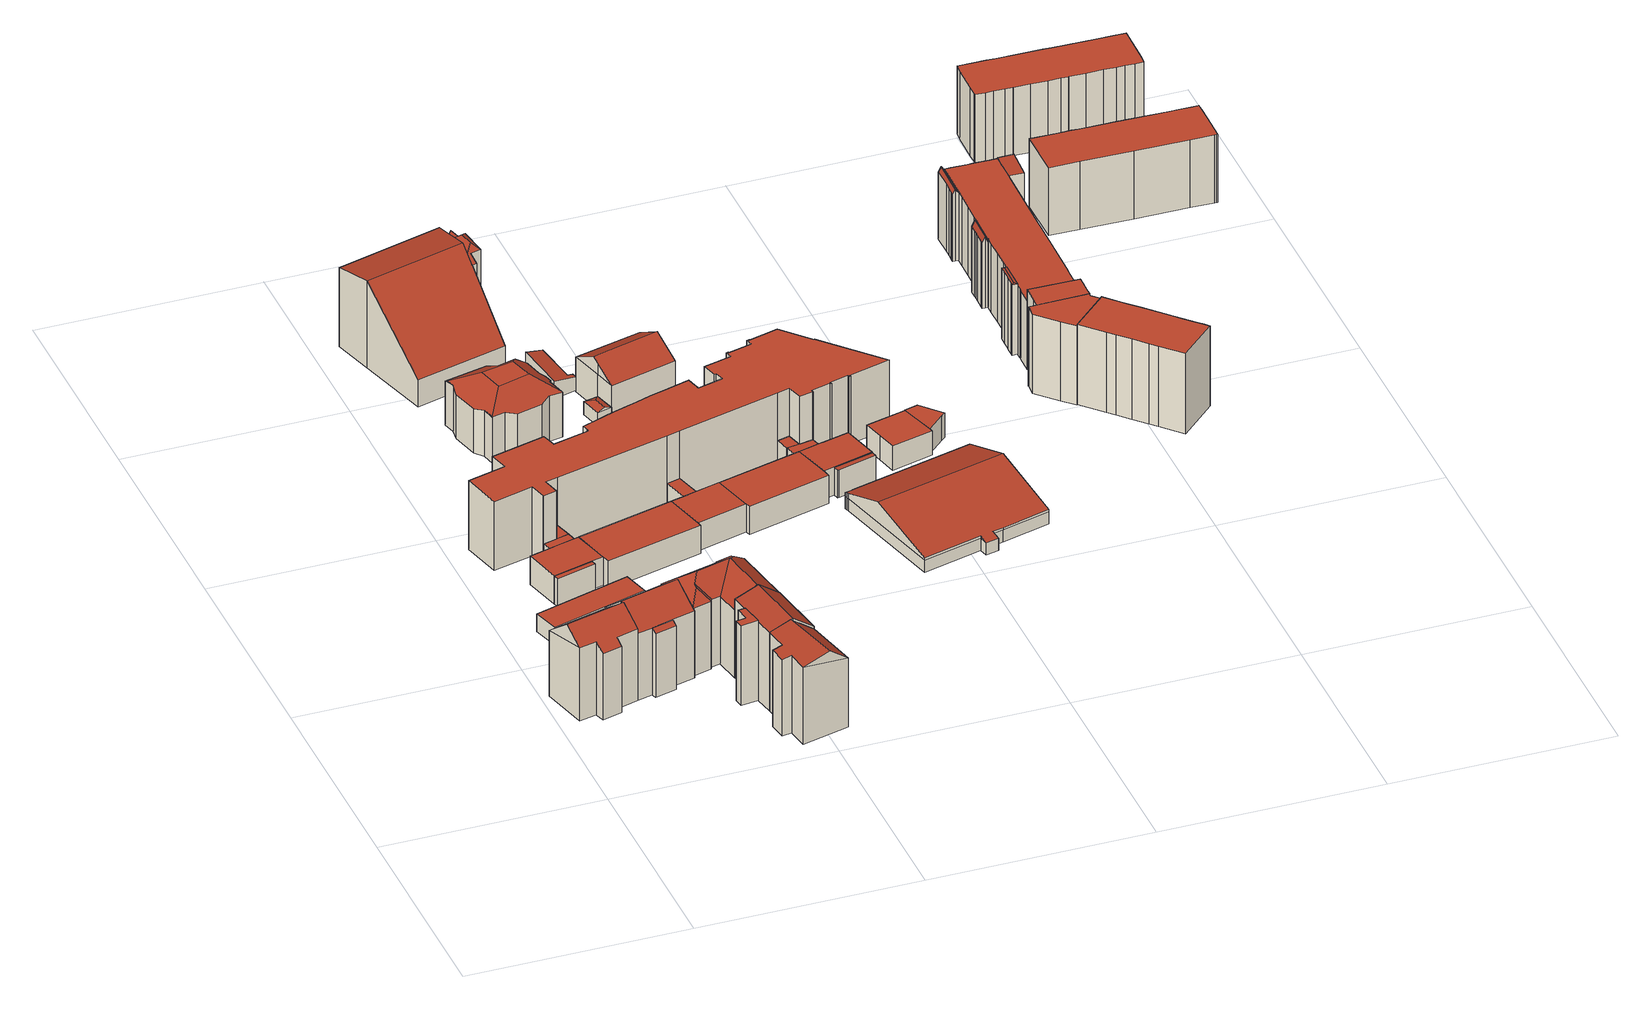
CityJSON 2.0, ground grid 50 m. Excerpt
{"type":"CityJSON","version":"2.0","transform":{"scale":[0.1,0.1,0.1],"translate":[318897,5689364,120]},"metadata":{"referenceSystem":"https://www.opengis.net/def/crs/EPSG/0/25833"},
"CityObjects":{
"building1":{"type":"Building","attributes":{"Dachtyp_tdc":"tdcFreeFormRoof","Gemeindeschluessel":14713000,"Dachneigung":37.8,"QualitaetDacherkennung":61,"Geometrietyp2DReferenz":"3000","function":"31001_9998","roofType":"5000","measuredHeight":21.15},"geometry":[{"type":"MultiSurface","lod":"2","boundaries":[[[0,1,2,3]],[[1,4,5,2]],[[4,6,7,5]],[[6,8,9,7]],[[8,10,11,9]],[[10,12,13,11]],[[12,14,15,13]],[[14,0,3,15]],[[0,14,16,17,8,6,4,1]],[[17,16,12,10]],[[14,12,16]],[[10,8,17]],[[3,2,5,7,9,11,13,15]]],"semantics":{"surfaces":[{"type":"WallSurface"},{"type":"RoofSurface"},{"type":"GroundSurface"}],"values":[0,0,0,0,0,0,0,0,1,1,0,0,2]}}]},
"building2":{"type":"Building","attributes":{"Gemeindeschluessel":14713000,"Geometrietyp2DReferenz":"3000","function":"31001_9998","roofType":"9999"},"children":["building2-1","building2-2"]},
"building2-1":{"type":"BuildingPart","attributes":{"Dachtyp_tdc":"tdcGableRoof","Dachneigung":38.53,"QualitaetDacherkennung":76,"Geometrietyp2DReferenz":"3000","roofType":"3100","measuredHeight":20.88},"parents":["building2"],"geometry":[{"type":"MultiSurface","lod":"2","boundaries":[[[18,19,15,20]],[[19,21,22,15]],[[21,23,13,22]],[[23,24,25,13]],[[24,26,27,25]],[[26,28,29,27]],[[28,30,31,29]],[[30,32,33,31]],[[26,24,23,21]],[[21,19,18,34,32,30,28,26]],[[33,35,20,15,22,13,25,27,29,31]],[[34,35,33,32]],[[34,18,20,35]]],"semantics":{"surfaces":[{"type":"WallSurface"},{"type":"RoofSurface"},{"type":"GroundSurface"},{"type":"ClosureSurface"}],"values":[0,0,0,0,0,0,0,0,1,1,2,3,3]}}]},
"building2-2":{"type":"BuildingPart","attributes":{"Dachtyp_tdc":"tdcPolyFlatRoof","Dachneigung":36.39,"QualitaetDacherkennung":27,"Geometrietyp2DReferenz":"3000","roofType":"2100","measuredHeight":16.31},"parents":["building2"],"geometry":[{"type":"MultiSurface","lod":"2","boundaries":[[[36,18,20,37]],[[38,39,33,32]],[[38,36,37,39]],[[38,32,34,18,36]],[[37,20,35,33,39]],[[18,34,35,20]],[[34,32,33,35]]],"semantics":{"surfaces":[{"type":"WallSurface"},{"type":"RoofSurface"},{"type":"GroundSurface"},{"type":"ClosureSurface"}],"values":[0,0,0,1,2,3,3]}}]},
"building3":{"type":"Building","attributes":{"Dachtyp_tdc":"tdcPolyFlatRoof","Gemeindeschluessel":14713000,"Dachneigung":0,"QualitaetDacherkennung":66,"Geometrietyp2DReferenz":"3000","function":"31001_9998","roofType":"1000","measuredHeight":4.31},"geometry":[{"type":"MultiSurface","lod":"2","boundaries":[[[40,41,42,43]],[[41,44,45,42]],[[44,46,47,45]],[[46,40,43,47]],[[46,44,41,40]],[[43,42,45,47]]],"semantics":{"surfaces":[{"type":"WallSurface"},{"type":"RoofSurface"},{"type":"GroundSurface"}],"values":[0,0,0,0,1,2]}}]},
"building4":{"type":"Building","attributes":{"Dachtyp_tdc":"tdcFreeFormRoof","Gemeindeschluessel":14713000,"Dachneigung":11.76,"QualitaetDacherkennung":45,"Geometrietyp2DReferenz":"3000","function":"31001_9998","roofType":"5000","measuredHeight":20.27},"geometry":[{"type":"MultiSurface","lod":"2","boundaries":[[[48,49,50,51]],[[49,52,53,50]],[[52,54,55,53]],[[54,56,57,55]],[[56,58,59,57]],[[58,60,61,59]],[[60,62,63,61]],[[62,48,51,63]],[[64,62,60,65]],[[49,48,64,65,58,56,54,52]],[[60,58,65]],[[48,62,64]],[[51,50,53,55,57,59,61,63]]],"semantics":{"surfaces":[{"type":"WallSurface"},{"type":"RoofSurface"},{"type":"GroundSurface"}],"values":[0,0,0,0,0,0,0,0,1,1,0,0,2]}}]},
"building5":{"type":"Building","attributes":{"Dachtyp_tdc":"tdcFreeFormRoof","Gemeindeschluessel":14713000,"Dachneigung":37.72,"QualitaetDacherkennung":51,"Geometrietyp2DReferenz":"3000","function":"31001_9998","roofType":"5000","measuredHeight":20.7},"geometry":[{"type":"MultiSurface","lod":"2","boundaries":[[[66,67,68,69]],[[67,70,71,68]],[[70,72,73,71]],[[72,74,75,73]],[[74,76,77,75]],[[76,78,79,77]],[[78,80,81,79]],[[80,82,29,81]],[[82,83,25,29]],[[83,84,85,25]],[[84,66,69,85]],[[86,87,88,89,90,84,83]],[[91,92,86,83,82]],[[91,82,80]],[[92,91,80,78]],[[87,86,92,78,76]],[[93,88,87,76,74]],[[93,74,72]],[[89,88,93,72,70]],[[94,90,89,70,67]],[[94,67,66]],[[90,94,66,84]],[[69,68,71,73,75,77,79,81,29,25,85]]],"semantics":{"surfaces":[{"type":"WallSurface"},{"type":"RoofSurface"},{"type":"GroundSurface"}],"values":[0,0,0,0,0,0,0,0,0,0,0,1,1,1,1,1,1,0,1,1,1,1,2]}}]},
"building6":{"type":"Building","attributes":{"Gemeindeschluessel":14713000,"Geometrietyp2DReferenz":"3000","function":"31001_9998","roofType":"9999"},"children":["building6-1","building6-2"]},
"building6-1":{"type":"BuildingPart","attributes":{"Dachtyp_tdc":"tdcPolyFlatRoof","Dachneigung":0,"QualitaetDacherkennung":66,"Geometrietyp2DReferenz":"3000","roofType":"1000","measuredHeight":19.53},"parents":["building6"],"geometry":[{"type":"MultiSurface","lod":"2","boundaries":[[[95,96,97]],[[95,98,99,96]],[[98,100,101,99]],[[100,102,103,101]],[[102,104,105,103]],[[104,106,107,108,105]],[[104,102,100,98,95,106]],[[108,96,99,101,103,105]],[[97,107,106,95]],[[97,96,108,107]]],"semantics":{"surfaces":[{"type":"WallSurface"},{"type":"RoofSurface"},{"type":"GroundSurface"},{"type":"ClosureSurface"}],"values":[0,0,0,0,0,0,1,2,0,3]}}]},
"building6-2":{"type":"BuildingPart","attributes":{"Dachtyp_tdc":"tdcGableRoof","Dachneigung":38.26,"QualitaetDacherkennung":71,"Geometrietyp2DReferenz":"3000","roofType":"3100","measuredHeight":20.53},"parents":["building6"],"geometry":[{"type":"MultiSurface","lod":"2","boundaries":[[[107,109,110,108]],[[109,111,112,110]],[[111,113,114,112]],[[113,115,116,114]],[[115,117,118,116]],[[117,119,120,118]],[[119,97,96,120]],[[117,115,113,111]],[[111,109,107,97,119,117]],[[108,110,112,114,116,118,120,96]],[[107,108,96,97]]],"semantics":{"surfaces":[{"type":"WallSurface"},{"type":"RoofSurface"},{"type":"GroundSurface"},{"type":"ClosureSurface"}],"values":[0,0,0,0,0,0,0,1,1,2,3]}}]},
"building7":{"type":"Building","attributes":{"Dachtyp_tdc":"tdcFreeFormRoof","Gemeindeschluessel":14713000,"Dachneigung":32.42,"QualitaetDacherkennung":43,"Geometrietyp2DReferenz":"3000","function":"31001_9998","roofType":"5000","measuredHeight":14.32},"geometry":[{"type":"MultiSurface","lod":"2","boundaries":[[[121,122,123,124]],[[122,125,126,123]],[[125,127,128,126]],[[127,129,130,128]],[[129,131,132,130]],[[131,133,134,132]],[[133,135,136,134]],[[135,137,138,136]],[[137,139,140,138]],[[139,141,142,140]],[[141,143,144,142]],[[143,145,146,144]],[[145,147,148,146]],[[147,149,150,148]],[[149,151,152,150]],[[151,153,154,152]],[[153,155,156,154]],[[155,157,158,156]],[[157,121,124,158]],[[159,160,139,137,135,133,131,129,161,162]],[[143,141,160,159,163,164,151,149,147,145]],[[155,153,164,163,165,166,121,157]],[[162,161,127,125,122,166,165]],[[163,159,162,165]],[[122,121,166]],[[129,127,161]],[[141,139,160]],[[153,151,164]],[[124,123,126,128,130,132,134,136,138,140,142,144,146,148,150,152,154,156,158]]],"semantics":{"surfaces":[{"type":"WallSurface"},{"type":"RoofSurface"},{"type":"GroundSurface"}],"values":[0,0,0,0,0,0,0,0,0,0,0,0,0,0,0,0,0,0,0,1,1,1,1,1,0,0,0,0,2]}}]},
"building8":{"type":"Building","attributes":{"Gemeindeschluessel":14713000,"Geometrietyp2DReferenz":"3000","function":"31001_9998","roofType":"9999"},"children":["building8-1","building8-2","building8-3"]},
"building8-1":{"type":"BuildingPart","attributes":{"Dachtyp_tdc":"tdcGableRoof","Dachneigung":39.97,"QualitaetDacherkennung":26,"Geometrietyp2DReferenz":"3000","roofType":"3100","measuredHeight":21.23},"parents":["building8"],"geometry":[{"type":"MultiSurface","lod":"2","boundaries":[[[167,168,169,170,171]],[[168,172,173,169]],[[172,174,175,173]],[[174,176,177,175]],[[176,178,179,177]],[[178,180,181,182,183,179]],[[176,174,172,168,167,184]],[[184,185,180,178,176]],[[186,187,188,170,169,173,175,177,179,183]],[[189,190,185,184]],[[187,186,191,190,189]],[[167,171,192,189,184]],[[171,170,188,192]],[[187,189,192,188]],[[191,181,180,185,190]],[[191,186,183,182]],[[191,182,181]]],"semantics":{"surfaces":[{"type":"WallSurface"},{"type":"RoofSurface"},{"type":"GroundSurface"},{"type":"ClosureSurface"}],"values":[0,0,0,0,0,0,1,1,2,0,3,0,3,3,0,3,3]}}]},
"building8-2":{"type":"BuildingPart","attributes":{"Dachtyp_tdc":"tdcFreeFormRoof","Dachneigung":66.78,"QualitaetDacherkennung":9,"Geometrietyp2DReferenz":"3000","roofType":"5000","measuredHeight":17.44},"parents":["building8"],"geometry":[{"type":"MultiSurface","lod":"2","boundaries":[[[182,193,194,183]],[[193,195,196,194]],[[195,197,198,196]],[[197,199,200,198]],[[199,201,202,200]],[[201,203,204,202]],[[203,205,206,204]],[[205,207,208,206]],[[209,210,211,212,181,191]],[[213,214,215,216,217,210,209,218]],[[205,213,218,207]],[[195,211,210,217,197]],[[197,217,216,199]],[[199,216,215,201]],[[201,215,214,203]],[[203,214,213,205]],[[182,181,212,193]],[[193,212,211,195]],[[183,194,196,198,200,202,204,206,208,186]],[[186,208,207,191]],[[183,186,191,182]],[[207,218,209,191]],[[181,182,191]]],"semantics":{"surfaces":[{"type":"WallSurface"},{"type":"RoofSurface"},{"type":"GroundSurface"},{"type":"ClosureSurface"}],"values":[0,0,0,0,0,0,0,0,1,1,0,0,0,0,0,0,0,0,2,3,3,3,3]}}]},
"building8-3":{"type":"BuildingPart","attributes":{"Dachtyp_tdc":"tdcFreeFormRoof","Dachneigung":36.23,"QualitaetDacherkennung":10,"Geometrietyp2DReferenz":"3000","roofType":"5000","measuredHeight":20.68},"parents":["building8"],"geometry":[{"type":"MultiSurface","lod":"2","boundaries":[[[219,171,170,169]],[[220,221,222,208,207,218]],[[221,223,224,222]],[[223,225,226,224]],[[225,219,169,226]],[[221,220,227,228]],[[220,190,227]],[[190,189,192,228,227]],[[192,171,219,225,223,221,228]],[[169,170,188,187,186,208,222,224,226]],[[188,170,171,192]],[[186,187,189,190,191]],[[187,188,192,189]],[[218,209,191,190,220]],[[207,208,186,191]],[[207,191,209,218]]],"semantics":{"surfaces":[{"type":"WallSurface"},{"type":"RoofSurface"},{"type":"GroundSurface"},{"type":"ClosureSurface"}],"values":[0,0,0,0,0,1,1,1,1,2,3,3,3,0,3,3]}}]},
"building9":{"type":"Building","attributes":{"Gemeindeschluessel":14713000,"Geometrietyp2DReferenz":"3000","function":"31001_9998","roofType":"9999"},"children":["building9-1","building9-2","building9-3","building9-4","building9-5","building9-6","building9-7","building9-8","building9-9","building9-10","building9-11","building9-12"]},
"building9-1":{"type":"BuildingPart","attributes":{"Dachtyp_tdc":"tdcPolyFlatRoof","Dachneigung":0,"QualitaetDacherkennung":88,"Geometrietyp2DReferenz":"3000","roofType":"1000","measuredHeight":6.9},"parents":["building9"],"geometry":[{"type":"MultiSurface","lod":"2","boundaries":[[[229,230,231,232,233]],[[234,235,236,237,238]],[[239,229,233,240,241]],[[239,242,235,234,230,229]],[[233,232,237,236,243,240]],[[238,231,230,234]],[[238,237,232,231]],[[242,244,243,236,235]],[[241,244,242,239]],[[240,243,244,241]]],"semantics":{"surfaces":[{"type":"WallSurface"},{"type":"RoofSurface"},{"type":"GroundSurface"},{"type":"ClosureSurface"}],"values":[0,0,0,1,2,0,3,3,0,3]}}]},
"building9-2":{"type":"BuildingPart","attributes":{"Dachtyp_tdc":"tdcPolyFlatRoof","Dachneigung":0,"QualitaetDacherkennung":90,"Geometrietyp2DReferenz":"3000","roofType":"1000","measuredHeight":6.86},"parents":["building9"],"geometry":[{"type":"MultiSurface","lod":"2","boundaries":[[[245,246,247,248]],[[246,249,247]],[[235,250,251,236]],[[250,252,253,251]],[[252,254,255,253]],[[252,250,235,242,246,245,254]],[[255,248,247,243,236,251,253]],[[248,255,254,245]],[[244,249,246,242]],[[247,249,244,243]],[[236,243,244,242,235]]],"semantics":{"surfaces":[{"type":"WallSurface"},{"type":"RoofSurface"},{"type":"GroundSurface"},{"type":"ClosureSurface"}],"values":[0,0,0,0,0,1,2,3,0,3,3]}}]},
"building9-3":{"type":"BuildingPart","attributes":{"Dachtyp_tdc":"tdcPolyFlatRoof","Dachneigung":0,"QualitaetDacherkennung":66,"Geometrietyp2DReferenz":"3000","roofType":"1000","measuredHeight":5.43},"parents":["building9"],"geometry":[{"type":"MultiSurface","lod":"2","boundaries":[[[256,257,258,259]],[[257,260,261,258]],[[262,256,259,263]],[[262,260,264,260,257,256]],[[259,258,261,248,261,263]],[[260,264,248,261]],[[263,261,260,262]]],"semantics":{"surfaces":[{"type":"WallSurface"},{"type":"RoofSurface"},{"type":"GroundSurface"},{"type":"ClosureSurface"}],"values":[0,0,0,1,2,3,3]}}]},
"building9-4":{"type":"BuildingPart","attributes":{"Dachtyp_tdc":"tdcPolyFlatRoof","Dachneigung":0,"QualitaetDacherkennung":89,"Geometrietyp2DReferenz":"3000","roofType":"1000","measuredHeight":6.9},"parents":["building9"],"geometry":[{"type":"MultiSurface","lod":"2","boundaries":[[[265,263,266,267]],[[265,262,263]],[[268,269,255,254]],[[254,245,265,267,268]],[[269,266,263,261,248,255]],[[267,266,269,268]],[[264,260,262,265,245]],[[264,248,261,260]],[[261,263,262,260]],[[255,248,264,245,254]]],"semantics":{"surfaces":[{"type":"WallSurface"},{"type":"RoofSurface"},{"type":"GroundSurface"},{"type":"ClosureSurface"}],"values":[0,0,0,1,2,3,0,3,3,3]}}]},
"building9-5":{"type":"BuildingPart","attributes":{"Dachtyp_tdc":"tdcPolyFlatRoof","Dachneigung":2.8,"QualitaetDacherkennung":55,"Geometrietyp2DReferenz":"3000","roofType":"2100","measuredHeight":6.79},"parents":["building9"],"geometry":[{"type":"MultiSurface","lod":"2","boundaries":[[[270,238,237,271]],[[231,272,273,232]],[[272,274,275,273]],[[274,270,271,275]],[[274,272,231,238,270]],[[271,237,232,273,275]],[[232,237,238,231]]],"semantics":{"surfaces":[{"type":"WallSurface"},{"type":"RoofSurface"},{"type":"GroundSurface"},{"type":"ClosureSurface"}],"values":[0,0,0,0,1,2,3]}}]},
"building9-6":{"type":"BuildingPart","attributes":{"Dachtyp_tdc":"tdcPolyFlatRoof","Dachneigung":0,"QualitaetDacherkennung":56,"Geometrietyp2DReferenz":"3000","roofType":"1000","measuredHeight":5.43},"parents":["building9"],"geometry":[{"type":"MultiSurface","lod":"2","boundaries":[[[276,277,278,279]],[[277,280,281,278]],[[280,282,283,281]],[[282,280,277,276]],[[279,278,281,283]],[[279,283,282,276]]],"semantics":{"surfaces":[{"type":"WallSurface"},{"type":"RoofSurface"},{"type":"GroundSurface"},{"type":"ClosureSurface"}],"values":[0,0,0,1,2,3]}}]},
"building9-7":{"type":"BuildingPart","attributes":{"Dachtyp_tdc":"tdcPolyFlatRoof","Dachneigung":0,"QualitaetDacherkennung":91,"Geometrietyp2DReferenz":"3000","roofType":"1000","measuredHeight":6.88},"parents":["building9"],"geometry":[{"type":"MultiSurface","lod":"2","boundaries":[[[284,285,286,287]],[[288,267,266,289,290]],[[268,291,292,269]],[[291,284,287,292]],[[291,268,267,288,293,285,284]],[[287,286,294,289,266,269,292]],[[294,286,285,293,295]],[[290,295,293,288]],[[289,294,295,290]],[[269,266,267,268]]],"semantics":{"surfaces":[{"type":"WallSurface"},{"type":"RoofSurface"},{"type":"GroundSurface"},{"type":"ClosureSurface"}],"values":[0,0,0,0,1,2,3,0,3,3]}}]},
"building9-8":{"type":"BuildingPart","attributes":{"Dachtyp_tdc":"tdcPolyFlatRoof","Dachneigung":0,"QualitaetDacherkennung":61,"Geometrietyp2DReferenz":"3000","roofType":"1000","measuredHeight":5.42},"parents":["building9"],"geometry":[{"type":"MultiSurface","lod":"2","boundaries":[[[296,297,298,299]],[[297,300,301,298]],[[290,289,302,303]],[[290,303,300,297,296,295]],[[299,298,301,302,289,294]],[[303,302,301,300]],[[294,289,290,295]],[[299,294,295,296]]],"semantics":{"surfaces":[{"type":"WallSurface"},{"type":"RoofSurface"},{"type":"GroundSurface"},{"type":"ClosureSurface"}],"values":[0,0,0,1,2,3,3,3]}}]},
"building9-9":{"type":"BuildingPart","attributes":{"Dachtyp_tdc":"tdcPolyFlatRoof","Dachneigung":0,"QualitaetDacherkennung":48,"Geometrietyp2DReferenz":"3000","roofType":"1000","measuredHeight":6.77},"parents":["building9"],"geometry":[{"type":"MultiSurface","lod":"2","boundaries":[[[304,305,306,307]],[[305,308,309,306]],[[308,310,311,309]],[[310,308,305,304]],[[307,306,309,311]],[[307,311,310,304]]],"semantics":{"surfaces":[{"type":"WallSurface"},{"type":"RoofSurface"},{"type":"GroundSurface"},{"type":"ClosureSurface"}],"values":[0,0,0,1,2,3]}}]},
"building9-10":{"type":"BuildingPart","attributes":{"Dachtyp_tdc":"tdcPolyFlatRoof","Dachneigung":0,"QualitaetDacherkennung":87,"Geometrietyp2DReferenz":"3000","roofType":"1000","measuredHeight":6.91},"parents":["building9"],"geometry":[{"type":"MultiSurface","lod":"2","boundaries":[[[312,313,299,314]],[[313,296,299]],[[315,304,307,286,285]],[[316,312,314,311,310]],[[316,315,285,293,313,312]],[[314,299,294,286,307,311]],[[295,296,313,293]],[[299,296,295,294]],[[285,286,294,295,293]],[[310,304,315,316]],[[310,311,307,304]]],"semantics":{"surfaces":[{"type":"WallSurface"},{"type":"RoofSurface"},{"type":"GroundSurface"},{"type":"ClosureSurface"}],"values":[0,0,0,0,1,2,0,3,3,0,3]}}]},
"building9-11":{"type":"BuildingPart","attributes":{"Dachtyp_tdc":"tdcPolyFlatRoof","Dachneigung":0,"QualitaetDacherkennung":53,"Geometrietyp2DReferenz":"3000","roofType":"1000","measuredHeight":5.44},"parents":["building9"],"geometry":[{"type":"MultiSurface","lod":"2","boundaries":[[[317,241,240,318]],[[249,319,276,279,247]],[[320,317,318,283,282]],[[320,319,249,244,241,317]],[[318,240,243,247,279,283]],[[243,240,241,244]],[[247,243,244,249]],[[282,276,319,320]],[[282,283,279,276]]],"semantics":{"surfaces":[{"type":"WallSurface"},{"type":"RoofSurface"},{"type":"GroundSurface"},{"type":"ClosureSurface"}],"values":[0,0,0,1,2,3,3,0,3]}}]},
"building9-12":{"type":"BuildingPart","attributes":{"Dachtyp_tdc":"tdcPolyFlatRoof","Dachneigung":0,"QualitaetDacherkennung":66,"Geometrietyp2DReferenz":"3000","roofType":"1000","measuredHeight":5.41},"parents":["building9"],"geometry":[{"type":"MultiSurface","lod":"2","boundaries":[[[300,321,322,301]],[[321,323,324,322]],[[323,303,302,324]],[[303,323,321,300]],[[301,322,324,302]],[[301,302,303,300]]],"semantics":{"surfaces":[{"type":"WallSurface"},{"type":"RoofSurface"},{"type":"GroundSurface"},{"type":"ClosureSurface"}],"values":[0,0,0,1,2,3]}}]},
"building10":{"type":"Building","attributes":{"Dachtyp_tdc":"tdcFreeFormRoof","Gemeindeschluessel":14713000,"Dachneigung":20.83,"QualitaetDacherkennung":30,"Geometrietyp2DReferenz":"3000","function":"31001_9998","roofType":"5000","measuredHeight":3.77},"geometry":[{"type":"MultiSurface","lod":"2","boundaries":[[[325,326,327,328]],[[326,329,330,327]],[[329,331,332,330]],[[331,325,328,332]],[[333,334,331,329]],[[333,329,326]],[[334,333,326,325]],[[334,325,331]],[[328,327,330,332]]],"semantics":{"surfaces":[{"type":"WallSurface"},{"type":"RoofSurface"},{"type":"GroundSurface"}],"values":[0,0,0,0,1,1,1,0,2]}}]},
"building11":{"type":"Building","attributes":{"Dachtyp_tdc":"tdcPolyFlatRoof","Gemeindeschluessel":14713000,"Dachneigung":0,"QualitaetDacherkennung":50,"Geometrietyp2DReferenz":"3000","function":"31001_9998","roofType":"1000","measuredHeight":16.84},"geometry":[{"type":"MultiSurface","lod":"2","boundaries":[[[335,336,337,338]],[[336,339,340,337]],[[339,341,342,340]],[[341,343,344,342]],[[343,345,346,344]],[[345,347,348,346]],[[347,349,350,348]],[[349,351,352,350]],[[351,353,354,352]],[[353,355,356,354]],[[355,357,358,356]],[[357,359,360,358]],[[359,361,362,360]],[[361,363,364,362]],[[363,365,366,364]],[[365,367,368,366]],[[367,369,370,368]],[[369,371,372,370]],[[371,373,374,372]],[[373,375,376,374]],[[375,377,378,376]],[[377,379,380,378]],[[379,381,382,380]],[[381,383,384,382]],[[383,385,386,384]],[[385,387,388,386]],[[387,389,390,388]],[[389,391,392,390]],[[391,393,394,392]],[[393,395,396,394]],[[395,397,398,396]],[[397,399,400,398]],[[399,401,402,400]],[[401,403,404,402]],[[403,405,406,404]],[[405,407,408,406]],[[407,409,410,408]],[[409,411,412,410]],[[411,413,414,412]],[[413,415,416,414]],[[415,417,418,416]],[[417,419,420,418]],[[419,421,422,420]],[[421,423,424,422]],[[423,425,426,424]],[[425,427,428,426]],[[427,429,430,428]],[[429,431,432,430]],[[431,433,434,432]],[[433,435,436,434]],[[435,437,438,436]],[[437,439,440,438]],[[439,441,442,440]],[[441,443,444,442]],[[443,445,446,444]],[[445,447,448,446]],[[447,449,450,448]],[[449,451,452,450]],[[451,453,454,452]],[[453,335,338,454]],[[453,451,449,447,445,443,441,439,437,435,433,431,429,427,425,423,421,419,417,415,413,411,409,407,405,403,401,399,397,395,393,391,389,387,385,383,381,379,377,375,373,371,369,367,365,363,361,359,357,355,353,351,349,347,345,343,341,339,336,335]],[[338,337,340,342,344,346,348,350,352,354,356,358,360,362,364,366,368,370,372,374,376,378,380,382,384,386,388,390,392,394,396,398,400,402,404,406,408,410,412,414,416,418,420,422,424,426,428,430,432,434,436,438,440,442,444,446,448,450,452,454]]],"semantics":{"surfaces":[{"type":"WallSurface"},{"type":"RoofSurface"},{"type":"GroundSurface"}],"values":[0,0,0,0,0,0,0,0,0,0,0,0,0,0,0,0,0,0,0,0,0,0,0,0,0,0,0,0,0,0,0,0,0,0,0,0,0,0,0,0,0,0,0,0,0,0,0,0,0,0,0,0,0,0,0,0,0,0,0,0,1,2]}}]},
"building12":{"type":"Building","attributes":{"Dachtyp_tdc":"tdcPolyFlatRoof","Gemeindeschluessel":14713000,"Dachneigung":10.35,"QualitaetDacherkennung":64,"Geometrietyp2DReferenz":"3000","function":"31001_9998","roofType":"2100","measuredHeight":4.27},"geometry":[{"type":"MultiSurface","lod":"2","boundaries":[[[455,456,457,458]],[[456,459,460,457]],[[459,461,462,460]],[[461,463,464,462]],[[463,465,466,464]],[[465,455,458,466]],[[465,463,461,459,456,455]],[[458,457,460,462,464,466]]],"semantics":{"surfaces":[{"type":"WallSurface"},{"type":"RoofSurface"},{"type":"GroundSurface"}],"values":[0,0,0,0,0,0,1,2]}}]},
"building13":{"type":"Building","attributes":{"Dachtyp_tdc":"tdcGableRoof","Gemeindeschluessel":14713000,"Dachneigung":30.1,"QualitaetDacherkennung":92,"Geometrietyp2DReferenz":"3000","function":"31001_9998","roofType":"3100","measuredHeight":12.13},"geometry":[{"type":"MultiSurface","lod":"2","boundaries":[[[467,468,469,470]],[[468,471,332,469]],[[471,472,330,332]],[[472,473,474,330]],[[473,467,470,474]],[[467,473,475,476]],[[471,468,476,475,477]],[[472,477,475,473]],[[471,477,472]],[[467,476,468]],[[470,469,332,330,474]]],"semantics":{"surfaces":[{"type":"WallSurface"},{"type":"RoofSurface"},{"type":"GroundSurface"}],"values":[0,0,0,0,0,1,1,0,0,0,2]}}]},
"building14":{"type":"Building","attributes":{"Dachtyp_tdc":"tdcFreeFormRoof","Gemeindeschluessel":14713000,"Dachneigung":15.54,"QualitaetDacherkennung":39,"Geometrietyp2DReferenz":"3000","function":"31001_3211","roofType":"5000","measuredHeight":8.07},"geometry":[{"type":"MultiSurface","lod":"2","boundaries":[[[478,479,480,481]],[[479,482,483,480]],[[482,484,485,483]],[[484,486,487,485]],[[486,488,489,487]],[[488,490,491,489]],[[490,492,493,491]],[[492,494,495,493]],[[494,496,497,495]],[[496,498,499,497]],[[498,500,501,499]],[[500,502,503,501]],[[502,478,481,503]],[[504,505,506,507,508,509,492,490,510]],[[506,511,512,513,514,515,516,507]],[[496,508,507,516,498]],[[498,516,515,500]],[[500,515,514,502]],[[502,514,513,478]],[[478,513,512,479]],[[479,512,511,482]],[[482,511,506,505,484]],[[486,504,510,488]],[[488,510,490]],[[494,509,508,496]],[[492,509,494]],[[484,505,504,486]],[[481,480,483,485,487,489,491,493,495,497,499,501,503]]],"semantics":{"surfaces":[{"type":"WallSurface"},{"type":"RoofSurface"},{"type":"GroundSurface"}],"values":[0,0,0,0,0,0,0,0,0,0,0,0,0,1,1,0,0,0,0,0,0,0,0,0,0,0,0,2]}}]},
"building15":{"type":"Building","attributes":{"Gemeindeschluessel":14713000,"Geometrietyp2DReferenz":"3000","function":"31001_9998","roofType":"9999"},"children":["building15-1","building15-2"]},
"building15-1":{"type":"BuildingPart","attributes":{"Dachtyp_tdc":"tdcPolyFlatRoof","Dachneigung":0,"QualitaetDacherkennung":86,"Geometrietyp2DReferenz":"3000","roofType":"1000","measuredHeight":5.92},"parents":["building15"],"geometry":[{"type":"MultiSurface","lod":"2","boundaries":[[[517,518,519,520]],[[518,521,522,519]],[[521,523,524,522]],[[523,525,526,524]],[[525,527,528,526]],[[525,523,521,518,517,527]],[[528,520,519,522,524,526]],[[520,528,527,517]]],"semantics":{"surfaces":[{"type":"WallSurface"},{"type":"RoofSurface"},{"type":"GroundSurface"},{"type":"ClosureSurface"}],"values":[0,0,0,0,0,1,2,3]}}]},
"building15-2":{"type":"BuildingPart","attributes":{"Dachtyp_tdc":"tdcPolyFlatRoof","Dachneigung":0,"QualitaetDacherkennung":48,"Geometrietyp2DReferenz":"3000","roofType":"1000","measuredHeight":5.99},"parents":["building15"],"geometry":[{"type":"MultiSurface","lod":"2","boundaries":[[[529,530,531,528,527]],[[530,532,533,531]],[[532,534,535,533]],[[534,536,517,520,535]],[[536,534,532,530,529]],[[528,531,533,535,520]],[[527,517,536,529]],[[527,528,520,517]]],"semantics":{"surfaces":[{"type":"WallSurface"},{"type":"RoofSurface"},{"type":"GroundSurface"},{"type":"ClosureSurface"}],"values":[0,0,0,0,1,2,0,3]}}]},
"building16":{"type":"Building","attributes":{"Gemeindeschluessel":14713000,"Geometrietyp2DReferenz":"3000","function":"31001_9998","roofType":"9999"},"children":["building16-1","building16-2"]},
"building16-1":{"type":"BuildingPart","attributes":{"Dachtyp_tdc":"tdcPolyFlatRoof","Dachneigung":0,"QualitaetDacherkennung":75,"Geometrietyp2DReferenz":"3000","roofType":"1000","measuredHeight":19.22},"parents":["building16"],"geometry":[{"type":"MultiSurface","lod":"2","boundaries":[[[537,538,539,540]],[[538,541,542,539]],[[541,543,544,542]],[[543,545,546,544]],[[547,548,549,550]],[[548,551,552,549]],[[551,553,554,552]],[[553,537,540,554]],[[553,551,548,547,545,543,541,538,537]],[[540,539,542,544,546,550,549,552,554]],[[550,546,545,547]]],"semantics":{"surfaces":[{"type":"WallSurface"},{"type":"RoofSurface"},{"type":"GroundSurface"},{"type":"ClosureSurface"}],"values":[0,0,0,0,0,0,0,0,1,2,3]}}]},
"building16-2":{"type":"BuildingPart","attributes":{"Dachtyp_tdc":"tdcPolyFlatRoof","Dachneigung":0,"QualitaetDacherkennung":66,"Geometrietyp2DReferenz":"3000","roofType":"1000","measuredHeight":19.27},"parents":["building16"],"geometry":[{"type":"MultiSurface","lod":"2","boundaries":[[[555,556,546,545]],[[555,557,558,556]],[[557,559,560,558]],[[559,561,562,560]],[[561,563,564,562]],[[563,565,566,564]],[[565,567,568,566]],[[567,569,570,568]],[[569,571,572,570]],[[571,547,550,572]],[[571,569,567,565,563,561,559,557,555,545,547]],[[550,546,556,558,560,562,564,566,568,570,572]],[[545,546,550,547]]],"semantics":{"surfaces":[{"type":"WallSurface"},{"type":"RoofSurface"},{"type":"GroundSurface"},{"type":"ClosureSurface"}],"values":[0,0,0,0,0,0,0,0,0,0,1,2,3]}}]},
"building17":{"type":"Building","attributes":{"Dachtyp_tdc":"tdcPolyFlatRoof","Gemeindeschluessel":14713000,"Dachneigung":0,"QualitaetDacherkennung":79,"Geometrietyp2DReferenz":"3000","function":"31001_9998","roofType":"1000","measuredHeight":19.57},"geometry":[{"type":"MultiSurface","lod":"2","boundaries":[[[573,574,575,576]],[[574,577,578,575]],[[577,579,580,578]],[[579,581,582,580]],[[581,583,584,582]],[[583,585,586,584]],[[585,587,588,586]],[[587,589,590,588]],[[589,591,592,590]],[[591,593,594,592]],[[593,595,596,594]],[[595,597,598,596]],[[597,599,600,598]],[[599,601,602,600]],[[601,603,604,602]],[[603,605,606,604]],[[605,573,576,606]],[[605,603,601,599,597,595,593,591,589,587,585,583,581,579,577,574,573]],[[576,575,578,580,582,584,586,588,590,592,594,596,598,600,602,604,606]]],"semantics":{"surfaces":[{"type":"WallSurface"},{"type":"RoofSurface"},{"type":"GroundSurface"}],"values":[0,0,0,0,0,0,0,0,0,0,0,0,0,0,0,0,0,1,2]}}]},
"building18":{"type":"Building","attributes":{"Gemeindeschluessel":14713000,"Geometrietyp2DReferenz":"3000","function":"31001_9998","roofType":"9999"},"children":["building18-1","building18-2","building18-3","building18-4","building18-5"]},
"building18-1":{"type":"BuildingPart","attributes":{"Dachtyp_tdc":"tdcFreeFormRoof","Dachneigung":64.63,"QualitaetDacherkennung":27,"Geometrietyp2DReferenz":"3000","roofType":"5000","measuredHeight":17.36},"parents":["building18"],"geometry":[{"type":"MultiSurface","lod":"2","boundaries":[[[607,608,609,610]],[[608,611,612,609]],[[611,613,614,612]],[[613,615,616,614]],[[615,617,618,616]],[[617,619,620,618]],[[619,621,622,620]],[[621,623,624,622]],[[625,607,610,626]],[[621,619,617,615,613,611,608,607]],[[607,625,623,621]],[[610,609,612,614,616,618,620,622,624,626]],[[626,624,623,625]]],"semantics":{"surfaces":[{"type":"WallSurface"},{"type":"RoofSurface"},{"type":"GroundSurface"},{"type":"ClosureSurface"}],"values":[0,0,0,0,0,0,0,0,0,1,1,2,3]}}]},
"building18-2":{"type":"BuildingPart","attributes":{"Dachtyp_tdc":"tdcPolyFlatRoof","Dachneigung":5.75,"QualitaetDacherkennung":59,"Geometrietyp2DReferenz":"3000","roofType":"2100","measuredHeight":16.99},"parents":["building18"],"geometry":[{"type":"MultiSurface","lod":"2","boundaries":[[[627,628,629,630]],[[631,632,633,634,635]],[[632,627,630,633]],[[632,631,636,628,627]],[[630,629,634,633]],[[635,636,631]],[[634,629,628,636,635]]],"semantics":{"surfaces":[{"type":"WallSurface"},{"type":"RoofSurface"},{"type":"GroundSurface"},{"type":"ClosureSurface"}],"values":[0,0,0,1,2,0,3]}}]},
"building18-3":{"type":"BuildingPart","attributes":{"Dachtyp_tdc":"tdcPolyFlatRoof","Dachneigung":0,"QualitaetDacherkennung":80,"Geometrietyp2DReferenz":"3000","roofType":"1000","measuredHeight":16.75},"parents":["building18"],"geometry":[{"type":"MultiSurface","lod":"2","boundaries":[[[637,638,639,640]],[[638,641,642,639]],[[641,643,644,642]],[[645,646,647,648]],[[646,649,650,647]],[[649,651,652,650]],[[651,653,654,652]],[[653,655,656,654]],[[655,657,625,626,656]],[[658,624,623]],[[658,659,660,624]],[[659,661,662,660]],[[661,663,664,662]],[[663,665,666,667,664]],[[668,669,670,671,672]],[[669,673,674,670]],[[673,675,676,674]],[[675,677,678,676]],[[677,679,680,678]],[[679,681,682,680]],[[681,635,634,682]],[[683,684,685,629,628]],[[684,686,687,685]],[[686,688,689,687]],[[688,690,691,689]],[[690,692,693,691]],[[692,694,695,693]],[[694,696,697,695]],[[696,698,699,697]],[[698,637,640,699]],[[698,696,694,692,690,688,686,684,683,636,635,681,679,677,675,673,669,668,665,663,661,659,658,657,655,653,651,649,646,645,643,641,638,637]],[[640,639,642,644,648,647,650,652,654,656,626,624,660,662,664,667,671,670,674,676,678,680,682,634,629,685,687,689,691,693,695,697,699]],[[648,644,643,645]],[[623,625,657,658]],[[623,624,626,625]],[[672,666,665,668]],[[672,671,667,666]],[[628,636,683]],[[629,634,635,636,628]]],"semantics":{"surfaces":[{"type":"WallSurface"},{"type":"RoofSurface"},{"type":"GroundSurface"},{"type":"ClosureSurface"}],"values":[0,0,0,0,0,0,0,0,0,0,0,0,0,0,0,0,0,0,0,0,0,0,0,0,0,0,0,0,0,0,1,2,3,0,3,0,3,0,3]}}]},
"building18-4":{"type":"BuildingPart","attributes":{"Dachtyp_tdc":"tdcFreeFormRoof","Dachneigung":11.41,"QualitaetDacherkennung":9,"Geometrietyp2DReferenz":"3000","roofType":"5000","measuredHeight":17.28},"parents":["building18"],"geometry":[{"type":"MultiSurface","lod":"2","boundaries":[[[700,701,702,703]],[[701,704,705,702]],[[704,706,707,705]],[[706,708,645,648,707]],[[709,710,711,644,643]],[[710,712,713,711]],[[712,700,703,713]],[[709,708,714,715]],[[708,706,714]],[[706,704,701,700,712,710,715,714]],[[710,709,715]],[[703,702,705,707,648,644,711,713]],[[643,645,708,709]],[[643,644,648,645]]],"semantics":{"surfaces":[{"type":"WallSurface"},{"type":"RoofSurface"},{"type":"GroundSurface"},{"type":"ClosureSurface"}],"values":[0,0,0,0,0,0,0,1,1,1,1,2,0,3]}}]},
"building18-5":{"type":"BuildingPart","attributes":{"Dachtyp_tdc":"tdcFreeFormRoof","Dachneigung":60.79,"QualitaetDacherkennung":31,"Geometrietyp2DReferenz":"3000","roofType":"5000","measuredHeight":17.51},"parents":["building18"],"geometry":[{"type":"MultiSurface","lod":"2","boundaries":[[[716,717,718,719]],[[717,720,721,718]],[[720,722,723,721]],[[722,724,725,723]],[[724,726,727,725]],[[726,728,729,727]],[[728,730,731,729]],[[730,672,671,731]],[[666,716,719,667]],[[730,728,726,724,722,720,717,716]],[[716,666,672,730]],[[719,718,721,723,725,727,729,731,671,667]],[[667,671,672,666]]],"semantics":{"surfaces":[{"type":"WallSurface"},{"type":"RoofSurface"},{"type":"GroundSurface"},{"type":"ClosureSurface"}],"values":[0,0,0,0,0,0,0,0,0,1,1,2,3]}}]},
"building19":{"type":"Building","attributes":{"Dachtyp_tdc":"tdcPolyFlatRoof","Gemeindeschluessel":14713000,"Dachneigung":0,"QualitaetDacherkennung":61,"Geometrietyp2DReferenz":"3000","function":"31001_9998","roofType":"1000","measuredHeight":16.58},"geometry":[{"type":"MultiSurface","lod":"2","boundaries":[[[732,733,734,735]],[[733,736,737,734]],[[736,738,739,737]],[[738,740,741,739]],[[740,742,743,741]],[[742,744,745,743]],[[744,746,747,745]],[[746,748,749,747]],[[748,750,751,749]],[[750,752,753,751]],[[752,754,755,753]],[[754,756,757,755]],[[756,758,759,757]],[[758,760,761,759]],[[760,762,763,761]],[[762,764,765,763]],[[764,766,767,765]],[[766,768,769,767]],[[768,770,771,769]],[[770,772,773,771]],[[772,732,735,773]],[[772,770,768,766,764,762,760,758,756,754,752,750,748,746,744,742,740,738,736,733,732]],[[735,734,737,739,741,743,745,747,749,751,753,755,757,759,761,763,765,767,769,771,773]]],"semantics":{"surfaces":[{"type":"WallSurface"},{"type":"RoofSurface"},{"type":"GroundSurface"}],"values":[0,0,0,0,0,0,0,0,0,0,0,0,0,0,0,0,0,0,0,0,0,1,2]}}]},
"building20":{"type":"Building","attributes":{"Dachtyp_tdc":"tdcPolyFlatRoof","Gemeindeschluessel":14713000,"Dachneigung":0,"QualitaetDacherkennung":61,"Geometrietyp2DReferenz":"3000","function":"31001_9998","roofType":"1000","measuredHeight":16.66},"geometry":[{"type":"MultiSurface","lod":"2","boundaries":[[[774,775,776,777]],[[775,778,779,776]],[[778,780,781,779]],[[780,782,783,781]],[[782,784,785,783]],[[784,786,787,785]],[[786,788,789,787]],[[788,790,791,789]],[[790,792,793,791]],[[792,794,795,793]],[[794,796,797,795]],[[796,798,799,797]],[[798,800,801,799]],[[800,802,803,801]],[[802,804,805,803]],[[804,806,807,805]],[[806,808,809,807]],[[808,810,811,809]],[[810,812,813,811]],[[812,814,815,813]],[[814,816,817,815]],[[816,818,819,817]],[[818,820,821,819]],[[820,822,823,821]],[[822,824,825,823]],[[824,826,827,825]],[[826,828,829,827]],[[828,830,831,829]],[[830,774,777,831]],[[830,828,826,824,822,820,818,816,814,812,810,808,806,804,802,800,798,796,794,792,790,788,786,784,782,780,778,775,774]],[[777,776,779,781,783,785,787,789,791,793,795,797,799,801,803,805,807,809,811,813,815,817,819,821,823,825,827,829,831]]],"semantics":{"surfaces":[{"type":"WallSurface"},{"type":"RoofSurface"},{"type":"GroundSurface"}],"values":[0,0,0,0,0,0,0,0,0,0,0,0,0,0,0,0,0,0,0,0,0,0,0,0,0,0,0,0,0,1,2]}}]}
},
"vertices":[
[118,263,206],[122,247,193],[122,247,32],[118,263,32],[77,235,193],[77,235,32],[71,257,210],[71,257,32],[31,248,211],[31,248,32],[5,354,193],[5,354,32],[139,390,192],[139,390,32],[168,277,206],[168,277,32],[155,325,244],[20,290,244],
[202,285,195],[168,277,195],[202,285,32],[153,334,241],[153,334,32],[139,390,195],[274,426,195],[274,426,32],[289,369,241],[289,369,32],[302,319,201],[302,319,32],[304,313,196],[304,313,32],[252,299,196],[252,299,32],[202,286,195],[202,286,32],
[205,274,187],[205,274,32],[255,287,187],[255,287,32],
[82,530,71],[65,588,71],[65,588,28],[82,530,28],[284,651,71],[284,651,28],[300,592,71],[300,592,28],
[425,5,224],[418,53,225],[418,53,35],[425,5,35],[396,50,221],[396,50,35],[390,89,222],[390,89,35],[412,93,226],[412,93,35],[404,144,227],[404,144,35],[510,172,192],[510,172,35],[533,34,203],[533,34,35],[489,22,238],[454,157,238],
[407,463,197],[439,471,197],[439,471,32],[407,463,32],[464,455,197],[464,455,32],[488,312,197],[488,312,32],[380,284,197],[380,284,32],[371,343,197],[371,343,32],[350,338,197],[350,338,32],[347,331,197],[347,331,32],[302,319,197],[274,426,197],[407,461,197],[407,461,32],[337,389,237],[414,408,238],[417,406,239],[436,437,220],[438,444,215],[324,357,221],[325,367,223],[434,298,240],[434,449,214],
[396,189,229],[396,189,34],[396,189,225],[357,183,229],[357,183,34],[354,204,229],[354,204,34],[375,207,229],[375,207,34],[371,239,229],[371,239,34],[387,241,229],[387,241,225],[387,241,34],
[380,284,225],[380,284,34],[437,298,239],[437,298,34],[488,312,198],[488,312,34],[510,172,198],[510,172,34],[460,158,239],[460,158,34],[404,144,225],[404,144,34],
[162,1333,136],[155,1362,130],[155,1362,23],[162,1333,23],[253,1387,128],[253,1387,23],[264,1343,155],[264,1343,23],[331,1361,134],[331,1361,23],[332,1357,134],[332,1357,23],[341,1318,134],[341,1318,23],[353,1310,127],[353,1310,23],[358,1293,127],[358,1293,23],[351,1281,134],[351,1281,23],[363,1238,132],[363,1238,23],[332,1232,134],[332,1232,23],[311,1216,128],[311,1216,23],[252,1201,129],[252,1201,23],[226,1204,136],[226,1204,23],[197,1197,136],[197,1197,23],[190,1226,136],[190,1226,23],[174,1247,130],[174,1247,23],[159,1307,130],[159,1307,23],[305,1277,166],[362,1239,133],[303,1353,155],[291,1331,166],[232,1256,166],[196,1197,136],[217,1315,166],[157,1352,136],
[317,1643,198],[318,1643,198],[318,1643,17],[317,1643,17],[317,1643,197],[338,1505,82],[338,1505,17],[130,1450,83],[130,1450,17],[82,1618,230],[82,1618,17],[56,1711,210],[56,1711,17],[297,1777,210],[297,1777,129],[297,1777,115],[297,1777,17],[312,1680,230],[305,1728,220],[305,1728,17],[312,1680,17],[315,1663,17],[312,1680,211],[305,1728,211],[305,1728,115],[315,1663,211],
[297,1782,115],[297,1782,17],[314,1784,115],[314,1784,17],[330,1782,115],[330,1782,17],[343,1777,115],[343,1777,17],[355,1769,115],[355,1769,17],[365,1759,115],[365,1759,17],[372,1746,115],[372,1746,17],[338,1737,115],[338,1737,17],[337,1737,192],[324,1783,192],[314,1784,169],[297,1782,132],[372,1746,143],[365,1759,148],[355,1769,157],[343,1777,169],[330,1782,184],[338,1737,189],
[318,1643,197],[338,1737,211],[348,1672,211],[348,1672,17],[323,1665,211],[323,1665,17],[329,1646,197],[329,1646,17],[324,1715,224],[329,1684,224],
[885,980,74],[906,896,74],[906,896,73],[906,896,5],[885,980,5],[815,873,74],[790,866,74],[790,866,5],[815,873,5],[815,873,73],[825,965,74],[825,965,5],[825,965,60],[768,950,74],[768,950,5],[768,950,60],
[577,902,74],[767,950,74],[767,950,5],[577,902,5],[767,950,60],[794,848,74],[794,848,5],[604,799,74],[604,799,5],[601,809,74],[601,809,5],
[484,955,60],[514,963,60],[514,963,5],[484,955,5],[533,890,60],[533,890,5],[502,882,60],[502,882,5],[577,902,60],
[502,882,74],[462,872,5],[462,872,74],[485,779,74],[485,779,5],
[818,861,72],[818,861,5],[909,885,72],[909,885,5],[821,862,72],[821,862,5],
[756,990,59],[748,1023,59],[748,1023,5],[756,990,5],[776,1030,59],[776,1030,5],[785,995,59],[785,995,5],
[266,713,74],[262,731,74],[262,731,5],[266,713,5],[242,816,74],[242,816,5],[242,816,59],[487,769,74],[487,769,5],[240,815,74],[240,815,5],[240,815,59],
[183,801,59],[173,838,59],[173,838,5],[183,801,5],[204,846,59],[204,846,5],[233,853,5],[233,853,59],
[236,724,73],[238,713,73],[238,713,5],[236,724,5],[148,690,73],[148,690,5],[145,701,73],[145,701,5],
[124,785,74],[183,801,74],[124,785,5],[236,724,74],[145,701,74],
[816,1000,60],[816,1000,5],[756,990,60],[785,995,60],
[195,884,59],[195,884,5],[223,891,59],[223,891,5],
[443,1249,56],[431,1297,56],[431,1297,24],[443,1249,24],[464,1305,56],[464,1305,24],[476,1257,56],[476,1257,24],[452,1285,62],[460,1253,62],
[817,1000,176],[816,1000,176],[816,1000,8],[817,1000,8],[785,995,176],[785,995,8],[776,1030,176],[776,1030,8],[748,1023,176],[748,1023,8],[514,963,176],[514,963,8],[484,955,176],[484,955,8],[223,891,176],[223,891,8],[195,884,176],[195,884,8],[204,846,176],[204,846,8],[173,838,176],[173,838,8],[172,838,176],[172,838,8],[162,876,176],[162,876,8],[72,853,176],[72,853,8],[50,943,176],[50,943,8],[136,966,176],[136,966,8],[125,1008,176],[125,1008,8],[249,1040,176],[249,1040,8],[258,1007,176],[258,1007,8],[340,1028,176],[340,1028,8],[339,1031,176],[339,1031,8],[340,1031,176],[340,1031,8],[336,1047,176],[336,1047,8],[370,1059,176],[370,1059,8],[398,1069,176],[398,1069,8],[418,1076,176],[418,1076,8],[446,1085,176],[446,1085,8],[469,1092,176],[469,1092,8],[504,1104,176],[504,1104,8],[531,1111,176],[531,1111,8],[560,1119,176],[560,1119,8],[595,1129,176],[595,1129,8],[603,1099,176],[603,1099,8],[604,1099,176],[604,1099,8],[604,1096,176],[604,1096,8],[661,1110,176],[661,1110,8],[655,1131,176],[655,1131,8],[651,1130,176],[651,1130,8],[642,1164,176],[642,1164,8],[705,1180,176],[705,1180,8],[701,1195,176],[701,1195,8],[706,1196,176],[706,1196,8],[706,1194,176],[706,1194,8],[760,1208,176],[760,1208,8],[756,1223,176],[756,1223,8],[761,1224,176],[761,1224,8],[761,1222,176],[761,1222,8],[828,1240,176],[828,1240,8],[885,1178,176],[885,1178,8],[886,1179,176],[886,1179,8],[1002,1055,176],[1002,1055,8],[907,1031,176],[907,1031,8],[908,1028,176],[908,1028,8],[904,1027,176],[904,1027,8],[903,1032,176],[903,1032,8],[861,1021,176],[861,1021,8],[863,1017,176],[863,1017,8],[859,1016,176],[859,1016,8],[859,1018,176],[859,1018,8],[816,1007,176],[816,1007,8],
[443,1393,60],[445,1381,60],[445,1381,27],[443,1393,27],[393,1368,69],[393,1368,27],[376,1488,69],[376,1488,27],[415,1494,62],[415,1494,27],[430,1391,62],[430,1391,27],
[597,1419,109],[628,1296,109],[628,1296,24],[597,1419,24],[476,1257,109],[464,1305,109],[445,1381,109],[445,1381,24],[460,1319,146],[612,1358,146],[464,1305,137],
[821,791,57],[825,792,57],[825,792,28],[821,791,28],[1105,864,57],[1105,864,28],[1174,591,57],[1174,591,28],[1064,562,57],[1064,562,28],[1040,556,57],[1040,556,28],[1045,537,57],[1045,537,28],[1016,530,57],[1016,530,28],[1011,549,57],[1011,549,28],[877,514,57],[877,514,28],[810,777,57],[810,777,28],[809,782,57],[809,782,28],[807,788,57],[807,788,28],[1064,562,63],[1174,591,63],[1134,750,109],[836,674,109],[877,514,63],[1011,549,63],[1040,556,63],[1105,864,67],[825,792,67],[821,791,67],[807,788,67],[809,782,69],[810,777,71],
[1039,918,85],[1041,911,85],[1041,911,26],[1039,918,26],[946,887,85],[946,887,26],[935,930,85],[935,930,26],[924,977,85],[924,977,26],[1015,1000,85],[1015,1000,26],
[1015,1000,86],[1045,1008,86],[1045,1008,26],[1087,962,86],[1087,962,26],[1077,953,86],[1077,953,26],[1039,918,86],
[1445,1136,219],[1445,1133,219],[1445,1133,26],[1445,1136,26],[1445,1119,219],[1445,1119,26],[1444,1095,219],[1444,1095,26],[1444,1080,219],[1444,1080,26],[1330,1079,219],[1330,1097,219],[1330,1097,26],[1330,1079,26],[1331,1136,219],[1331,1136,26],[1331,1138,219],[1331,1138,26],
[1443,1075,219],[1443,1075,26],[1443,1073,219],[1443,1073,26],[1461,1055,219],[1461,1055,26],[1379,978,219],[1379,978,26],[1353,1004,219],[1353,1004,26],[1310,1049,219],[1310,1049,26],[1311,1073,219],[1311,1073,26],[1311,1077,219],[1311,1077,26],[1311,1078,219],[1311,1078,26],
[1379,978,223],[1461,1055,223],[1461,1055,27],[1379,978,27],[1491,1024,223],[1491,1024,27],[1500,1014,223],[1500,1014,27],[1506,1008,223],[1506,1008,27],[1522,992,223],[1522,992,27],[1573,939,223],[1573,939,27],[1587,923,223],[1587,923,27],[1611,899,223],[1611,899,27],[1621,889,223],[1621,889,27],[1630,879,223],[1630,879,27],[1549,802,223],[1549,802,27],[1507,846,223],[1507,846,27],[1492,861,223],[1492,861,27],[1465,889,223],[1465,889,27],[1440,915,223],[1440,915,27],[1425,930,223],[1425,930,27],
[1329,1377,196],[1323,1377,183],[1323,1377,23],[1329,1377,23],[1323,1384,183],[1323,1384,23],[1324,1406,183],[1324,1406,23],[1324,1415,183],[1324,1415,23],[1324,1424,183],[1324,1424,23],[1324,1441,183],[1324,1441,23],[1330,1441,197],[1330,1441,23],[1337,1441,183],[1337,1441,23],[1335,1377,183],[1335,1377,23],
[1489,1580,187],[1454,1581,187],[1454,1581,23],[1489,1580,23],[1455,1643,193],[1490,1643,193],[1490,1643,23],[1455,1643,23],[1455,1643,191],[1454,1619,191],
[1332,1178,191],[1332,1183,191],[1332,1183,23],[1332,1178,23],[1332,1193,191],[1332,1193,23],[1332,1197,191],[1332,1197,23],[1333,1262,191],[1334,1262,191],[1334,1262,23],[1333,1262,23],[1334,1284,191],[1334,1284,23],[1335,1320,191],[1335,1320,23],[1335,1357,191],[1335,1357,23],[1336,1377,191],[1336,1377,23],[1335,1377,191],[1337,1441,191],[1337,1461,191],[1337,1461,23],[1338,1499,191],[1338,1499,23],[1339,1536,191],[1339,1536,23],[1339,1558,191],[1339,1558,187],[1339,1558,23],[1341,1645,191],[1354,1645,191],[1354,1645,23],[1341,1645,23],[1341,1645,187],[1391,1644,191],[1391,1644,23],[1403,1644,191],[1403,1644,23],[1414,1644,191],[1414,1644,23],[1438,1643,191],[1438,1643,23],[1452,1643,191],[1452,1643,23],[1454,1581,191],[1453,1560,191],[1453,1560,23],[1450,1402,191],[1450,1402,23],[1450,1393,191],[1450,1393,23],[1450,1381,191],[1450,1381,23],[1447,1221,191],[1447,1221,23],[1446,1200,191],[1446,1200,23],[1445,1136,191],[1445,1136,23],[1331,1138,191],[1331,1138,23],
[1320,1220,195],[1321,1225,195],[1321,1225,23],[1320,1220,23],[1321,1243,195],[1321,1243,23],[1322,1262,195],[1322,1262,23],[1333,1262,195],[1332,1197,195],[1320,1197,195],[1320,1197,23],[1320,1203,195],[1320,1203,23],[1327,1256,196],[1326,1203,196],
[1332,1558,198],[1326,1558,187],[1326,1558,23],[1332,1558,23],[1326,1560,186],[1326,1560,23],[1326,1566,187],[1326,1566,23],[1327,1580,187],[1327,1580,23],[1327,1596,187],[1327,1596,23],[1327,1645,187],[1327,1645,23],[1334,1645,198],[1334,1645,23],
[1608,1578,188],[1542,1579,188],[1542,1579,22],[1608,1578,22],[1542,1692,188],[1542,1692,22],[1605,1691,188],[1605,1691,22],[1632,1691,188],[1632,1691,22],[1649,1690,188],[1649,1690,22],[1707,1689,188],[1707,1689,22],[1722,1689,188],[1722,1689,22],[1750,1688,188],[1750,1688,22],[1842,1686,188],[1842,1686,22],[1868,1686,188],[1868,1686,22],[1889,1685,188],[1889,1685,22],[1906,1685,188],[1906,1685,22],[1906,1676,188],[1906,1676,22],[1906,1664,188],[1906,1664,22],[1906,1637,188],[1906,1637,22],[1905,1573,188],[1905,1573,22],[1903,1573,188],[1903,1573,22],[1898,1573,188],[1898,1573,22],[1846,1574,188],[1846,1574,22],[1726,1576,188],[1726,1576,22],
[1495,1970,189],[1496,1989,189],[1496,1989,22],[1495,1970,22],[1559,1988,189],[1559,1988,22],[1580,1987,189],[1580,1987,22],[1680,1985,189],[1680,1985,22],[1700,1984,189],[1700,1984,22],[1800,1982,189],[1800,1982,22],[1820,1982,189],[1820,1982,22],[1859,1981,189],[1859,1981,22],[1857,1886,189],[1857,1886,22],[1856,1870,189],[1856,1870,22],[1837,1870,189],[1837,1870,22],[1816,1871,189],[1816,1871,22],[1798,1871,189],[1798,1871,22],[1770,1872,189],[1770,1872,22],[1732,1872,189],[1732,1872,22],[1696,1873,189],[1696,1873,22],[1694,1873,189],[1694,1873,22],[1678,1874,189],[1678,1874,22],[1650,1874,189],[1650,1874,22],[1613,1875,189],[1613,1875,22],[1577,1876,189],[1577,1876,22],[1575,1876,189],[1575,1876,22],[1558,1876,189],[1558,1876,22],[1534,1877,189],[1534,1877,22],[1516,1877,189],[1516,1877,22],[1494,1878,189],[1494,1878,22],[1494,1883,189],[1494,1883,22],[1494,1906,189],[1494,1906,22]
]}
